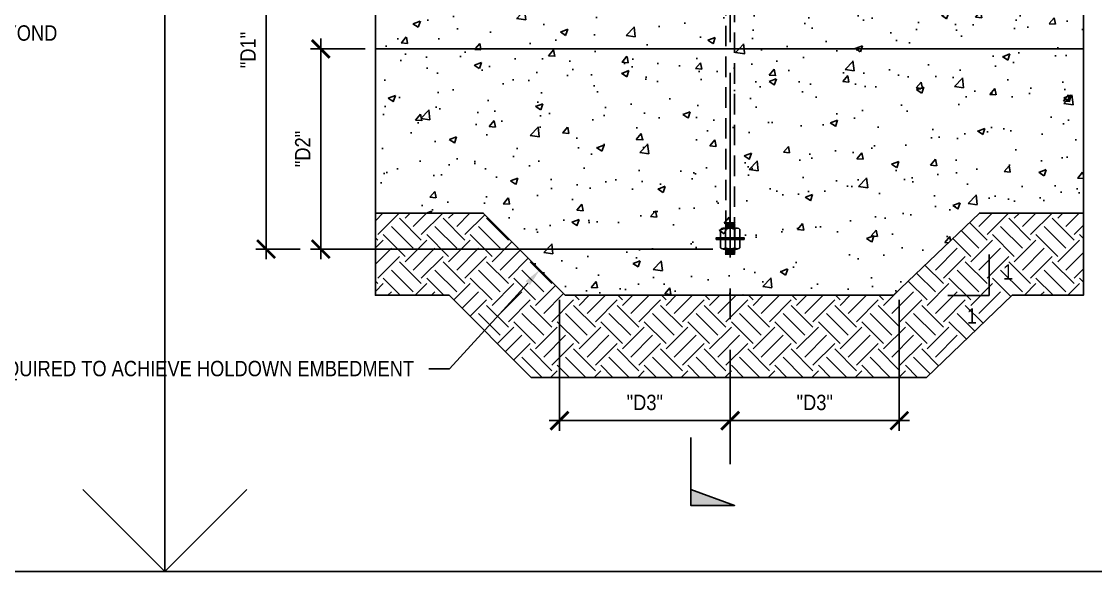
# Model space of a CAD drawing. Header units: inches. Extents: x -16404 to 14624, y -1591 to 16152.
# Drawn here: x 8246.8 to 8325.4, y 4887 to 4927.2 of the extents above; entities that cross this region are included whole.
import ezdxf
from ezdxf import colors
from ezdxf.entities.mleader import LeaderData, LeaderLine
from ezdxf.enums import TextEntityAlignment as Align
from ezdxf.math import Vec2, Vec3

# ---------------------------------------------------------------- set-up
doc = ezdxf.new("R2010")
doc.units = ezdxf.units.IN
doc.header["$LTSCALE"] = 24
doc.header["$MEASUREMENT"] = 0
for name, pattern in [('CENTER2', [1.125, 0.75, -0.125, 0.125, -0.125]), ('DASHED2', [0.375, 0.25, -0.125]), ('HIDDEN4', [0.09375, 0.0625, -0.03125]), ('PHANTOM2', [1.25, 0.625, -0.125, 0.125, -0.125, 0.125, -0.125])]:
    doc.linetypes.add(name, pattern=pattern)
doc.layers.get('0').update_dxf_attribs({"linetype": 'CONTINUOUS'})
doc.layers.get('DefPoints').update_dxf_attribs({"color": 251, "linetype": 'CONTINUOUS'})
for name, color, linetype, plot in [('DESIGNER COMMENTS', 221, 'CONTINUOUS', False), ('S-ANNO-GRID-NONPLOT', 251, 'CONTINUOUS', False), ('S-ANNO-NONPLOT', 253, 'CONTINUOUS', False)]:
    doc.layers.add(name, color=color, linetype=linetype, plot=plot)
for name, color, linetype in [('S-ANNO-DIMS', 2, 'CONTINUOUS'), ('S-ANNO-NOTE', 4, 'CONTINUOUS'), ('S-BOLT', 2, 'CONTINUOUS'), ('S-BREAK', 2, 'CONTINUOUS'), ('S-CONC', 4, 'CONTINUOUS'), ('S-DETL-SYMB', 4, 'CONTINUOUS'), ('S-DETL-SYMB @ 1', 4, 'CONTINUOUS'), ('S-GRID', 1, 'CENTER2'), ('S-TYP DETAIL BLOCKS', 1, 'CONTINUOUS')]:
    doc.layers.add(name, color=color, linetype=linetype)
doc.layers.add('S-HATCH-SOIL', color=7, linetype='CONTINUOUS', true_color=0x8f8f8f, transparency=0.8)
doc.layers.add('S-HATCH2', color=2, linetype='CONTINUOUS', transparency=0.5)
doc.styles.add('Arial', font='arial.ttf', dxfattribs={"width": 0.85})
doc.dimstyles.new('DIM-12_Se', dxfattribs={"dimscale": 12, "dimtxt": 0.09375, "dimasz": 0.109375, "dimexe": 0.0625, "dimexo": 0.0625, "dimgap": 0.0625, "dimtad": 1, "dimdec": 4, "dimzin": 11, "dimdsep": 46, "dimlunit": 4, "dimtxsty": 'Arial', "dimblk": 'ARCHTICK', "dimcen": 0.125, "dimdle": 0.0625, "dimclrd": 256, "dimclre": 256, "dimclrt": 4, "dimadec": 0, "dimazin": 0, "dimtfac": 0.75, "dimtdec": 4, "dimtmove": 0, "dimatfit": 3, "dimfxl": 1, "dimfrac": 1, "dimtolj": 1, "dimtzin": 0, "dimarcsym": 0})
pattern_1 = [(50, (6, -1.2715), (5.37945, -0.47064), [0.5625, -6.1875]), (355, (6, -1.2715), (-1.04064, 5.64144), [0.45, -4.95]), (100.4514, (6.4483, -1.311), (4.33882, 5.1708), [0.47805, -5.25857]), (46.1842, (6, 0.2285), (8.0043, -1.2414), [0.84375, -9.28125]), (96.6356, (6.667, 0.125), (7.00996, 7.3059), [0.71708, -7.88785]), (351.184, (6, 0.2285), (7.00996, 7.3059), [0.675, -7.425]), (21, (6.75, -0.1465), (4.4768, -3.01964), [0.5625, -6.1875]), (326, (6.75, -0.1465), (1.82486, 5.43863), [0.45, -4.95]), (71.4514, (7.123, -0.398), (6.30167, 2.41898), [0.47805, -5.25857]), (37.5, (6, -1.2715), (0.091199, 2.496704), [0, -4.89, 0, -5.025, 0, -4.96875]), (7.5, (6, -1.2715), (1.97302, 2.958088), [0, -2.865, 0, -4.7775, 0, -1.89375]), (327.5, (4.3275, -1.2715), (4.003668, -0.169162), [0, -1.875, 0, -5.85, 0, -7.7625]), (317.5, (3.5775, -1.2715), (4.373896, 0.75079), [0, -2.4375, 0, -3.885, 0, -5.5125])]

# ---------------------------------------------------------------- blocks, each defined once
blk = doc.blocks.new('Se_30x42_DETAILS_GRID')
for p, q in [((29.6558, 14.5), (29.6558, 7.25)), ((29.6558, 7.25), (30.1558, 7.75)), ((29.6558, 7.25), (22.2418, 7.25)), ((37.0697, 7.25), (29.6558, 7.25))]:
    blk.add_line(p, q)
at = {"linetype": 'DASHED2', "ltscale": 0.5}
blk.add_line((29.6558, 7.25), (29.1558, 7.75), dxfattribs=at)
blk = doc.blocks.new('_Open90')
at = {"color": 0, "linetype": 'ByBlock', "lineweight": -2}
for p, q in [((-0.5, 0.5), (0, 0)), ((0, 0), (-1, 0)), ((0, 0), (-0.5, -0.5))]:
    blk.add_line(p, q, dxfattribs=at)
blk = doc.blocks.new('NUT-SM-THREADS-new')
for p, q in [((0.39, 1.44), (-0.5, 1.44)), ((-0.5, 1.44), (-0.39, 1.37)), ((-0.5, 1.31), (-0.39, 1.37)), ((0.5, 1.25), (-0.5, 1.31)), ((-0.5, 1.31), (-0.39, 1.25)), ((-0.5, 1.19), (-0.39, 1.25)), ((0.5, 1.12), (-0.5, 1.19)), ((-0.5, 1.19), (-0.39, 1.12)), ((-0.5, 1.06), (-0.39, 1.12)), ((0.5, 1), (-0.5, 1.06)), ((-0.5, 1.06), (-0.39, 1)), ((-0.39, 1.37), (0.39, 1.31)), ((-0.39, 1.25), (0.39, 1.19)), ((-0.39, 1.12), (0.39, 1.06)), ((0.5, 1.37), (-0.09, 1.41)), ((0.39, 1.44), (0.39, 1.44)), ((0.39, 1.44), (0.5, 1.37)), ((0.39, 1.31), (0.5, 1.37)), ((0.39, 1.31), (0.5, 1.25)), ((0.39, 1.19), (0.5, 1.25)), ((0.39, 1.19), (0.5, 1.12)), ((0.39, 1.06), (0.5, 1.12)), ((0.39, 1.06), (0.5, 1)), ((-0.94, 0.81), (-0.94, 0)), ((-0.94, 0), (-0.84, 0)), ((-0.84, 0), (0.84, 0)), ((-0.7, 0.94), (0.7, 0.94)), ((-0.5, 0.94), (-0.39, 1)), ((-0.47, 0.81), (-0.47, 0)), ((-0.39, 1), (0.39, 0.94)), ((0.39, 0.94), (0.5, 1)), ((0.47, 0.81), (0.47, 0)), ((0.84, 0), (0.94, 0)), ((0.94, 0.81), (0.94, 0))]:
    blk.add_line(p, q)
for centre, radius, start, end in [((-0.7, 0.65), 0.283, 33.8901, 146.1099), ((0, -0.01), 0.943, 60.1583, 119.8417), ((0.7, 0.65), 0.283, 33.8901, 146.1099)]:
    blk.add_arc(centre, radius, start, end)
blk = doc.blocks.new('NUT-w-WASHER-sm-new')
blk.add_lwpolyline([(1.36, 0.17), (-1.36, 0.17), (-1.36, 0), (1.36, 0)], close=True)
blk.add_blockref('NUT-SM-THREADS-new', (0, 0.17))
blk = doc.blocks.new('_ARCHTICK')
at = {"color": 0, "linetype": 'ByBlock', "const_width": 0.15}
blk.add_lwpolyline([(-0.5, -0.5), (0.5, 0.5)], dxfattribs=at)
blk = doc.blocks.new('*D2686')
at = {"layer": 'DefPoints', "color": 0, "transparency": 16777216}
for p in [(136.68, 101.595), (124.31, 97.645), (136.68, 92.023)]:
    blk.add_point(p, dxfattribs=at)
at = {"layer": 'S-ANNO-DIMS', "lineweight": -2, "transparency": 16777216}
for p, q in [((136.68, 100.845), (136.68, 91.273)), ((124.31, 96.895), (124.31, 91.273)), ((123.56, 92.023), (137.43, 92.023))]:
    blk.add_line(p, q, dxfattribs=at)
at = {"layer": 'S-ANNO-DIMS', "lineweight": -2, "transparency": 16777216, "xscale": 1.3125, "yscale": 1.3125, "zscale": 1.3125, "rotation": 180}
blk.add_blockref('_ARCHTICK', (124.31, 92.023), dxfattribs=at)
at = {"layer": 'S-ANNO-DIMS', "lineweight": -2, "transparency": 16777216, "xscale": 1.3125, "yscale": 1.3125, "zscale": 1.3125}
blk.add_blockref('_ARCHTICK', (136.68, 92.023), dxfattribs=at)
at = {"layer": 'S-ANNO-DIMS', "color": 4, "transparency": 16777216, "insert": (130.495, 93.348), "char_height": 1.125, "attachment_point": 5, "style": 'Arial'}
blk.add_mtext('\\A1;"D3"', dxfattribs=at)
blk = doc.blocks.new('*D2687')
at = {"layer": 'DefPoints', "color": 0, "transparency": 16777216}
for p in [(111.828, 101.595), (124.31, 97.645), (111.828, 92.023)]:
    blk.add_point(p, dxfattribs=at)
at = {"layer": 'S-ANNO-DIMS', "lineweight": -2, "transparency": 16777216}
for p, q in [((111.828, 100.845), (111.828, 91.273)), ((124.31, 96.895), (124.31, 91.273)), ((125.06, 92.023), (111.078, 92.023))]:
    blk.add_line(p, q, dxfattribs=at)
at = {"layer": 'S-ANNO-DIMS', "lineweight": -2, "transparency": 16777216, "xscale": 1.3125, "yscale": 1.3125, "zscale": 1.3125, "rotation": 180}
blk.add_blockref('_ARCHTICK', (111.828, 92.023), dxfattribs=at)
at = {"layer": 'S-ANNO-DIMS', "lineweight": -2, "transparency": 16777216, "xscale": 1.3125, "yscale": 1.3125, "zscale": 1.3125}
blk.add_blockref('_ARCHTICK', (124.31, 92.023), dxfattribs=at)
at = {"layer": 'S-ANNO-DIMS', "color": 4, "transparency": 16777216, "insert": (118.069, 93.348), "char_height": 1.125, "attachment_point": 5, "style": 'Arial'}
blk.add_mtext('\\A1;"D3"', dxfattribs=at)
blk = doc.blocks.new('*D2695')
at = {"layer": 'DefPoints', "color": 0, "transparency": 16777216}
for p in [(94.37, 119.188), (98.37, 119.188), (123.783, 104.563)]:
    blk.add_point(p, dxfattribs=at)
at = {"layer": 'S-ANNO-DIMS', "lineweight": -2, "transparency": 16777216}
for p, q in [((94.37, 103.813), (94.37, 119.938)), ((97.62, 119.188), (93.62, 119.188)), ((123.033, 104.563), (93.62, 104.563))]:
    blk.add_line(p, q, dxfattribs=at)
at = {"layer": 'S-ANNO-DIMS', "lineweight": -2, "transparency": 16777216, "xscale": 1.3125, "yscale": 1.3125, "zscale": 1.3125}
for p, rotation in [((94.37, 119.188), 90), ((94.37, 104.563), 270)]:
    blk.add_blockref('_ARCHTICK', p, dxfattribs=dict(at, rotation=rotation))
at = {"layer": 'S-ANNO-DIMS', "color": 4, "transparency": 16777216, "insert": (93.055, 111.875), "char_height": 1.125, "attachment_point": 5, "rotation": 90, "style": 'Arial'}
blk.add_mtext('\\A1;"D2"', dxfattribs=at)
blk = doc.blocks.new('*D2696')
at = {"layer": 'DefPoints', "color": 0, "transparency": 16777216}
for p in [(90.37, 133.651), (98.37, 133.651), (93.62, 104.563)]:
    blk.add_point(p, dxfattribs=at)
at = {"layer": 'S-ANNO-DIMS', "lineweight": -2, "transparency": 16777216}
for p, q in [((90.37, 103.813), (90.37, 134.401)), ((97.62, 133.651), (89.62, 133.651)), ((92.87, 104.563), (89.62, 104.563))]:
    blk.add_line(p, q, dxfattribs=at)
at = {"layer": 'S-ANNO-DIMS', "lineweight": -2, "transparency": 16777216, "xscale": 1.3125, "yscale": 1.3125, "zscale": 1.3125}
for p, rotation in [((90.37, 133.651), 90), ((90.37, 104.563), 270)]:
    blk.add_blockref('_ARCHTICK', p, dxfattribs=dict(at, rotation=rotation))
at = {"layer": 'S-ANNO-DIMS', "color": 4, "transparency": 16777216, "insert": (89.055, 119.107), "char_height": 1.125, "attachment_point": 5, "rotation": 90, "style": 'Arial'}
blk.add_mtext('\\A1;"D1"', dxfattribs=at)
blk = doc.blocks.new('*U2682')
at = {"layer": 'S-DETL-SYMB'}
h = blk.add_hatch(color=4, dxfattribs=at)
edge = h.paths.add_edge_path()
edge.add_line((0, -0.2187), (0, -0.3092))
edge.add_line((0, -0.3092), (0.3092, 0))
edge.add_line((0.3092, 0), (0, 0.3092))
edge.add_line((0, 0.3092), (0, 0.2187))
edge.add_arc((0, 0), 0.2187, -90, 90, ccw=False)
blk.add_line((-0.2187, 0), (0.2187, 0), dxfattribs=at)
at = {"layer": 'S-DETL-SYMB', "color": 2, "linetype": 'PHANTOM2'}
for p, q in [((0, -0.3125), (0, -0.6458)), ((0, -6.4052), (0, -6.818))]:
    blk.add_line(p, q, dxfattribs=at)
at = {"layer": 'S-DETL-SYMB'}
blk.add_lwpolyline([(0, -0.2187), (0, -0.3092), (0.3092, 0), (0, 0.3092), (0, 0.2187, -1)], format="xyb", close=True, dxfattribs=at)
blk.add_lwpolyline([(0, -6.722), (0.2672, -6.818), (0, -6.818)], close=True, dxfattribs=at)
blk.add_circle((0, 0), 0.2187, dxfattribs=at)
blk.add_solid([(0.2672, -6.818), (0, -6.722), (0, -6.818)], dxfattribs=at)
at = {"layer": 'S-DETL-SYMB', "style": 'Arial', "width": 0.85, "flags": 8}
blk.add_attdef('VIEWNUMBER', text='', height=0.0938, dxfattribs=at).set_placement((0, 0.0108), align=Align.BOTTOM_CENTER)
blk.add_attdef('SHEETNUMBER', text='', height=0.0938, dxfattribs=at).set_placement((0, -0.0325), align=Align.TOP_CENTER)
blk = doc.blocks.new('Se_HOLDOWN ANCHORAGE AT FOUNDATION')
at = {"layer": 'S-HATCH-SOIL'}
h = blk.add_hatch(dxfattribs=at)
h.set_pattern_fill('EARTH', color=256, scale=9, angle=45, style=0)
h.set_pattern_definition([(45, (-3926.8323, -3759.2822), (2e-16, 3.1819805), [2.25, -2.25]), (45, (-3927.429, -3758.6856), (2e-16, 3.1819805), [2.25, -2.25]), (45, (-3928.0256, -3758.089), (2e-16, 3.1819805), [2.25, -2.25]), (135, (-3928.0256, -3757.6912), (-3.1819805, 7e-16), [2.25, -2.25]), (135, (-3927.429, -3757.0946), (-3.1819805, 7e-16), [2.25, -2.25]), (135, (-3926.8323, -3756.498), (-3.1819805, 7e-16), [2.25, -2.25])])
h.paths.add_polyline_path([(150.13773, 107.18755), (142.53155, 107.18755), (136.25369, 101.18755), (112.25369, 101.18755), (106.25369, 107.18755), (98.36965, 107.18755), (98.36965, 101.18755), (103.76841, 101.18755), (109.76841, 95.18755), (138.65981, 95.18755), (144.93767, 101.18755), (150.13773, 101.18755)])
at = {"layer": 'S-HATCH2'}
h = blk.add_hatch(dxfattribs=at)
h.set_pattern_fill('AR-CONC', color=256, scale=0.75, style=0)
h.set_pattern_definition(pattern_1)
h.paths.add_polyline_path([(150.13773, 119.18755), (150.13773, 126.04059), (149.35938, 126.22988), (150.91609, 126.60845), (150.13773, 126.79774), (150.13773, 133.65079), (98.36965, 133.65079), (98.36965, 126.79774), (99.148, 126.60845), (97.5913, 126.22988), (98.36965, 126.04059), (98.36965, 119.18755)])
h = blk.add_hatch(dxfattribs=at)
h.set_pattern_fill('AR-CONC', color=256, scale=0.75, style=0)
h.set_pattern_definition(pattern_1)
h.paths.add_polyline_path([(150.13773, 119.18755), (98.36965, 119.18755), (98.36965, 107.18755), (106.25369, 107.18755), (112.25369, 101.18755), (136.25369, 101.18755), (142.53155, 107.18755), (150.13773, 107.18755)])
at = {"layer": 'S-ANNO-DIMS'}
blk.add_lwpolyline([(140.23784, 101.17418), (143.23784, 101.17418), (143.23784, 104.17418)], dxfattribs=at)
at = {"layer": 'S-ANNO-NONPLOT'}
blk.add_lwpolyline([(150.13773, 107.18755), (142.53155, 107.18755), (136.25369, 101.18755), (112.25369, 101.18755), (106.25369, 107.18755), (98.36965, 107.18755), (98.36965, 101.18755), (103.76841, 101.18755), (109.76841, 95.18755), (138.65981, 95.18755), (144.93767, 101.18755), (150.13773, 101.18755)], close=True, dxfattribs=at)
at = {"layer": 'S-BOLT', "linetype": 'HIDDEN4'}
blk.add_lwpolyline([(124.62605, 105.39467), (124.62579, 141.13204), (123.99501, 141.13204), (123.99527, 105.39467)], dxfattribs=at)
at = {"layer": 'S-BREAK'}
for points in [[(98.36965, 160.11021), (98.36965, 126.79774), (99.148, 126.60845), (97.5913, 126.22988), (98.36965, 126.04059), (98.36965, 106.18755)], [(150.13773, 137.15079), (150.13773, 126.79774), (150.91609, 126.60845), (149.35938, 126.22988), (150.13773, 126.04059), (150.13773, 106.18755)]]:
    blk.add_lwpolyline(points, dxfattribs=at)
at = {"layer": 'S-CONC'}
for p, q in [((98.36965, 119.18755), (150.13773, 119.18755)), ((98.36965, 107.18755), (106.25369, 107.18755)), ((142.53155, 107.18755), (150.13773, 107.18755))]:
    blk.add_line(p, q, dxfattribs=at)
blk.add_lwpolyline([(106.25369, 107.18755), (112.25369, 101.18755), (136.25369, 101.18755), (142.53155, 107.18755)], dxfattribs=at)
at = {"layer": 'S-GRID', "color": 1, "linetype": 'CENTER2', "ltscale": 0.75}
blk.add_line((124.3104, 157.94004), (124.3104, 88.84748), dxfattribs=at)
at = {"layer": 'S-BOLT', "xscale": 0.75, "yscale": 0.75, "zscale": 0.75}
blk.add_blockref('NUT-w-WASHER-sm-new', (124.3104, 105.26567), dxfattribs=at)
at = {"layer": 'S-BOLT', "xscale": -0.75, "yscale": 0.75, "zscale": 0.75, "rotation": 180}
blk.add_blockref('NUT-w-WASHER-sm-new', (124.3104, 105.39467), dxfattribs=at)
at = {"layer": 'S-DETL-SYMB @ 1', "xscale": 12, "yscale": 12, "zscale": 12}
blk.add_blockref('*U2682', (121.43292, 167.64617), dxfattribs=at).add_auto_attribs({'VIEWNUMBER': 'A', 'SHEETNUMBER': '-'})
at = {"layer": 'S-ANNO-NOTE', "color": 4, "linetype": 'Continuous', "char_height": 1.125, "attachment_point": 1, "style": 'Arial'}
for insert in [(144.25497, 103.44113), (141.61719, 100.23058)]:
    blk.add_mtext('1', dxfattribs=dict(at, insert=insert))
at = {"layer": 'S-ANNO-DIMS'}
for base, p1, p2, angle, text, picture, middle in [((90.36965, 133.65079), (93.61965, 104.56255), (98.36965, 133.65079), 270, '"D1"', '*D2696', (89.05485, 119.10667)), ((94.36965, 119.18755), (123.78293, 104.56255), (98.36965, 119.18755), 270, '"D2"', '*D2695', (93.05485, 111.87505)), ((111.82799, 92.0231), (124.3104, 97.6445), (111.82799, 101.59491), 180, '"D3"', '*D2687', (118.06919, 93.34787))]:
    dim = blk.add_linear_dim(base=base, p1=p1, p2=p2, angle=angle, text=text, dimstyle='DIM-12_Se', dxfattribs=at)
    dim.commit()
    dim.dimension.update_dxf_attribs({"geometry": picture, "text_midpoint": middle})
dim = blk.add_linear_dim(base=(136.67992, 92.0231), p1=(124.3104, 97.6445), p2=(136.67992, 101.59491), text='"D3"', dimstyle='DIM-12_Se', dxfattribs=at)
dim.commit()
dim.dimension.update_dxf_attribs({"geometry": '*D2686', "text_midpoint": (130.49516, 93.34787)})
at = {"layer": 'S-ANNO-NOTE'}
ml = blk.add_multileader_mtext('Standard', dxfattribs=at)
ml.set_content('FOUNDATION BEYOND', color=4, style='Arial')
ml.set_leader_properties(color=2)
ml.build(insert=Vec2(0, 0))
ml.multileader.update_dxf_attribs({"dogleg_length": 0.125, "arrow_head_size": 1.3125, "scale": 12})
ctx = ml.context
ctx.base_point, ctx.scale, ctx.char_height, ctx.arrow_head_size, ctx.landing_gap_size, ctx.plane_origin = Vec3(59.18886, 120.34055), 12, 1.125, 1.3125, 1.08, Vec3(20.29687, 420.84587)
notes = []
notes.append((ctx, [(0, (1, 1, 0), (57.68886, 120.34055), (1, 0), 1.5, [(0, [(47.03976, 109.44836)], 0, [])])]))
ctx.mtext.insert, ctx.mtext.width, ctx.mtext.flow_direction = Vec3(60.26886, 120.91265), 9.1665457, 5
ml = blk.add_multileader_mtext('Standard', dxfattribs=at)
ml.set_content('DEEPEN FOUNDATION AS REQUIRED TO ACHIEVE HOLDOWN EMBEDMENT', color=4, style='Arial')
ml.set_leader_properties(color=2)
ml.build(insert=Vec2(0, 0))
ml.multileader.update_dxf_attribs({"dogleg_length": 0.125, "arrow_head_size": 1.3125, "scale": 12})
ctx = ml.context
ctx.base_point, ctx.scale, ctx.char_height, ctx.arrow_head_size, ctx.landing_gap_size, ctx.plane_origin = Vec3(83.44121, 95.821), 12, 1.125, 1.3125, 1.08, Vec3(89.04384, 405.60099)
ctx.text_align_type = 2
notes.append((ctx, [(1, (1, 1, 0), (103.77753, 95.821), (-1, 0), 1.5, [(0, [(110.39551, 103.04573)], 0, [])])]))
ctx.mtext.insert, ctx.mtext.width, ctx.mtext.alignment, ctx.mtext.flow_direction = Vec3(101.19753, 96.39309), 18.9241311, 3, 5
for ctx, leaders in notes:
    for number, flags, end, landing, length, lines in leaders:
        leader = LeaderData()
        leader.index, (leader.has_last_leader_line, leader.has_dogleg_vector, leader.attachment_direction) = number, flags
        leader.last_leader_point, leader.dogleg_vector, leader.dogleg_length = Vec3(end), Vec3(landing), length
        for number, points, colour, breaks in lines:
            line = LeaderLine()
            line.index, line.vertices, line.color, line.breaks = number, Vec3.list(points), colors.encode_raw_color(colour), breaks
            leader.lines.append(line)
        ctx.leaders.append(leader)

msp = doc.modelspace()

# ---------------------------------------------------------------- block references
at = {"layer": 'S-ANNO-GRID-NONPLOT', "xscale": 12, "yscale": 12, "zscale": 12}
msp.add_blockref('Se_30x42_DETAILS_GRID', (7901.43657, 4800), dxfattribs=at)
at = {"layer": 'S-TYP DETAIL BLOCKS'}
msp.add_blockref('Se_HOLDOWN ANCHORAGE AT FOUNDATION', (8174.33841, 4806), dxfattribs=at)

# ---------------------------------------------------------------- leaders
at = {"layer": 'DESIGNER COMMENTS'}
ml = msp.add_multileader_mtext('Standard', dxfattribs=at)
ml.set_content('\\A1;{\\L\\C256;IMPORTANT DESIGNER NOTE:\\l IF YOUR LEDGER DOES NOT ALLOW FOR THE FULL DEPTH OF NAILS SPECIFIED IN THIS CHART.  USE THE CHART TO THE RIGHT AND APPLY ALLOWABLE LOAD REDUCTION FACTOR (REF. PG. 22 OF SIMPSON CATALOG C-C-2019)}', color=4, style='Arial')
ml.set_leader_properties(color=256)
ml.set_arrow_properties(name='OPEN90')
ml.build(insert=Vec2(0, 0))
ml.multileader.update_dxf_attribs({"dogleg_length": 0.36, "arrow_head_size": 5.25, "scale": 48})
ctx = ml.context
ctx.base_point, ctx.scale, ctx.char_height, ctx.arrow_head_size, ctx.landing_gap_size, ctx.plane_origin = Vec3(7749.57679, 7516.2281), 48, 6, 5.25, 4.32, Vec3(7940.50091, 7764.19966)
notes = []
notes.append((ctx, [(0, (0, 0, 0), (0, 0), (1, 0), 1, [])]))
ctx.mtext.insert, ctx.mtext.width, ctx.mtext.defined_height, ctx.mtext.flow_direction = Vec3(7753.89679, 7520.11009), 143.1324041, 28.50097, 5
ml = msp.add_multileader_mtext('Standard', dxfattribs=at)
ml.set_content('\\A1;{\\L\\C256;IMPORTANT DESIGNER NOTE:\\l IF YOUR LEDGER DOES NOT ALLOW FOR THE FULL DEPTH OF NAILS SPECIFIED IN THIS CHART.  USE THE CHART TO THE RIGHT AND APPLY ALLOWABLE LOAD REDUCTION FACTOR (REF. PG. 22 OF SIMPSON CATALOG C-C-2019)}', color=4, style='Arial')
ml.set_leader_properties(color=256)
ml.set_arrow_properties(name='OPEN90')
ml.build(insert=Vec2(0, 0))
ml.multileader.update_dxf_attribs({"dogleg_length": 0.36, "arrow_head_size": 5.25, "scale": 48})
ctx = ml.context
ctx.base_point, ctx.scale, ctx.char_height, ctx.arrow_head_size, ctx.landing_gap_size, ctx.plane_origin = Vec3(1680.51869, 7333.32569), 48, 6, 5.25, 4.32, Vec3(1871.4428, 7581.29725)
notes.append((ctx, [(0, (0, 0, 0), (0, 0), (1, 0), 1, [])]))
ctx.mtext.insert, ctx.mtext.width, ctx.mtext.defined_height, ctx.mtext.flow_direction = Vec3(1684.83869, 7337.20768), 143.1324041, 28.50097, 5
for ctx, leaders in notes:
    for number, flags, end, landing, length, lines in leaders:
        leader = LeaderData()
        leader.index, (leader.has_last_leader_line, leader.has_dogleg_vector, leader.attachment_direction) = number, flags
        leader.last_leader_point, leader.dogleg_vector, leader.dogleg_length = Vec3(end), Vec3(landing), length
        for number, points, colour, breaks in lines:
            line = LeaderLine()
            line.index, line.vertices, line.color, line.breaks = number, Vec3.list(points), colors.encode_raw_color(colour), breaks
            leader.lines.append(line)
        ctx.leaders.append(leader)

doc.saveas('drawing.dxf')
